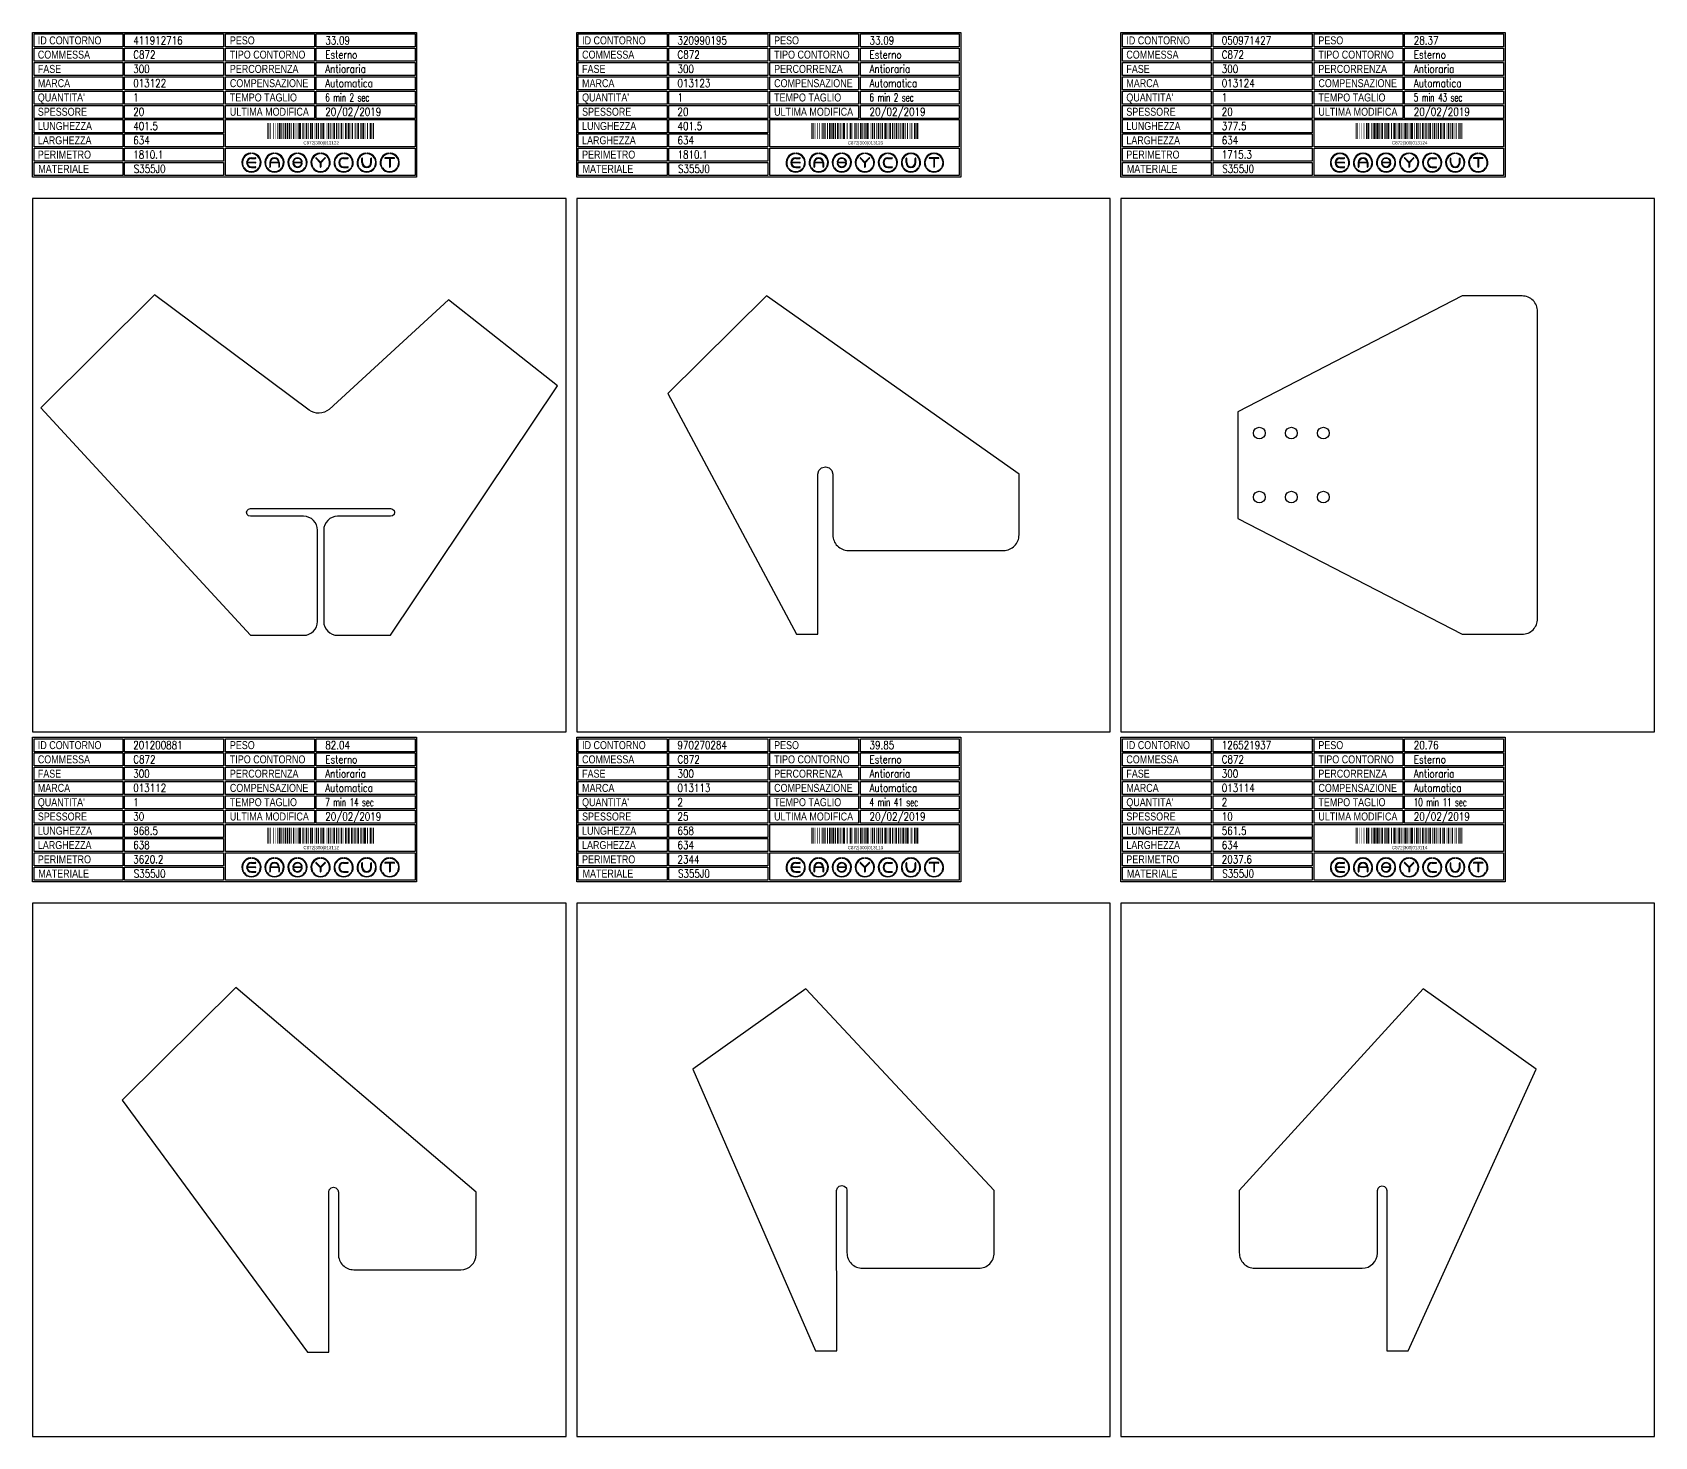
# Model space of a CAD drawing. Header units: millimetres. Extents: x 10000 to 55964, y 10000 to 31380.
# Drawn here: x 15100 to 18140, y 15365 to 17997 of the extents above; entities that cross this region are included whole.
import ezdxf
from ezdxf.enums import TextEntityAlignment as Align

# ---------------------------------------------------------------- set-up
doc = ezdxf.new("R2010")
doc.units = ezdxf.units.MM
doc.styles.add('EasyCutStyle', font='romans.shx', dxfattribs={"width": 0.8})
doc.styles.add('EasyCutStyle1', font='arial.ttf', dxfattribs={"width": 0.8})
doc.styles.get("Standard").update_dxf_attribs({"font": 'arial.ttf'})

# ---------------------------------------------------------------- blocks, each defined once
blk = doc.blocks.new('BlockShape01')
at = {"color": 253}
blk.add_lwpolyline([(0, 0), (720, 0), (720, -271), (0, -271)], close=True, dxfattribs=at)
at = {"color": 2}
for points in [[(3, -2.9), (169.3, -2.9), (169.3, -27.3), (3, -27.3)], [(3, -2.9), (169.3, -2.9), (169.3, -27.3), (3, -27.3)], [(3, -29.6), (169.3, -29.6), (169.3, -54), (3, -54)], [(361.9, -2.9), (528.3, -2.9), (528.3, -27.3), (361.9, -27.3)], [(361.9, -29.6), (528.3, -29.6), (528.3, -54), (361.9, -54)], [(3, -56.4), (169.3, -56.4), (169.3, -80.8), (3, -80.8)], [(361.9, -56.4), (528.3, -56.4), (528.3, -80.8), (361.9, -80.8)], [(3, -83.1), (169.3, -83.1), (169.3, -107.6), (3, -107.6)], [(361.9, -83.1), (528.3, -83.1), (528.3, -107.6), (361.9, -107.6)], [(3, -109.9), (169.3, -109.9), (169.3, -134.3), (3, -134.3)], [(361.9, -109.9), (528.3, -109.9), (528.3, -134.3), (361.9, -134.3)], [(3, -136.7), (169.3, -136.7), (169.3, -161.1), (3, -161.1)], [(361.9, -136.7), (528.3, -136.7), (528.3, -161.1), (361.9, -161.1)], [(3, -163.4), (169.3, -163.4), (169.3, -187.9), (3, -187.9)], [(3, -190.2), (169.3, -190.2), (169.3, -214.6), (3, -214.6)], [(3, -217), (169.3, -217), (169.3, -241.4), (3, -241.4)], [(3, -243.7), (169.3, -243.7), (169.3, -268.1), (3, -268.1)]]:
    blk.add_lwpolyline(points, close=True, dxfattribs=at)
at = {"color": 1}
for points in [[(172.7, -2.9), (358.1, -2.9), (358.1, -27.3), (172.7, -27.3)], [(172.7, -29.6), (358.1, -29.6), (358.1, -54), (172.7, -54)], [(531.6, -2.9), (717, -2.9), (717, -27.3), (531.6, -27.3)], [(531.6, -29.6), (717, -29.6), (717, -54), (531.6, -54)], [(172.7, -56.4), (358.1, -56.4), (358.1, -80.8), (172.7, -80.8)], [(531.6, -56.4), (717, -56.4), (717, -80.8), (531.6, -80.8)], [(172.7, -83.1), (358.1, -83.1), (358.1, -107.6), (172.7, -107.6)], [(531.6, -83.1), (717, -83.1), (717, -107.6), (531.6, -107.6)], [(172.7, -109.9), (358.1, -109.9), (358.1, -134.3), (172.7, -134.3)], [(531.6, -109.9), (717, -109.9), (717, -134.3), (531.6, -134.3)], [(172.7, -136.7), (358.1, -136.7), (358.1, -161.1), (172.7, -161.1)], [(531.6, -136.7), (717, -136.7), (717, -161.1), (531.6, -161.1)], [(172.7, -163.4), (358.1, -163.4), (358.1, -187.9), (172.7, -187.9)], [(361.9, -163.4), (717, -163.4), (717, -214.6), (361.9, -214.6)], [(172.7, -190.2), (358.1, -190.2), (358.1, -214.6), (172.7, -214.6)], [(172.7, -217), (358.1, -217), (358.1, -241.4), (172.7, -241.4)], [(361.9, -217), (717, -217), (717, -268.1), (361.9, -268.1)], [(172.7, -243.7), (358.1, -243.7), (358.1, -268.1), (172.7, -268.1)]]:
    blk.add_lwpolyline(points, close=True, dxfattribs=at)
at = {"color": 161, "style": 'EasyCutStyle1', "width": 0.8}
for s, p in [('ID CONTORNO', (10.1, -22.4)), ('PESO', (370, -22.4)), ('COMMESSA', (10.1, -49.1)), ('FASE', (10.1, -75.9)), ('TIPO CONTORNO', (370, -49.1)), ('PERCORRENZA', (370, -75.9)), ('MARCA', (10.1, -102.6)), ('COMPENSAZIONE', (370, -102.6)), ("QUANTITA'", (10.1, -129.4)), ('TEMPO TAGLIO', (370, -129.4)), ('SPESSORE', (10.1, -156.2)), ('ULTIMA MODIFICA', (370, -156.2)), ('LUNGHEZZA', (10.1, -182.9)), ('LARGHEZZA', (10.1, -209.7)), ('PERIMETRO', (10.1, -236.5)), ('MATERIALE', (11, -263.2))]:
    blk.add_text(s, height=15, dxfattribs=at).set_placement(p)
at = {"style": 'EasyCutStyle'}
for tag, p, width in [('IDSHAPE', (188.9, -22.4), 0.8), ('WEIGTHSHAPE', (548.8, -22.4), 0.8), ('ORDERSHAPE', (188.9, -49.1), 0.8), ('TYPESHAPE', (548.8, -49.1), 0.8), ('PHASESHAPE', (188.9, -75.9), 0.8), ('MKSHAPE', (188.9, -102.6), 0.8), ('JOUSHAPE', (548.8, -75.9), 0.8), ('COMPSHAPE', (548.8, -102.6), 0.8), ('QTASHAPE', (188.9, -129.4), 0.8), ('TIMECUTSHAPE', (548.8, -129.4), 0.65), ('TKSHAPE', (188.9, -156.2), 0.8), ('LASTMODIFYSHAPE', (548.8, -156.2), 0.8), ('LENGTHSHAPE', (188.9, -182.9), 0.8), ('HEIGHTSHAPE', (188.9, -209.7), 0.8), ('PERIMETERSHAPE', (188.9, -236.5), 0.8), ('MATSHAPE', (189.8, -263.2), 0.8)]:
    blk.add_attdef(tag, p, '', height=15, dxfattribs=dict(at, width=width))
blk = doc.blocks.new('Logo')
for color, points in [(140, [(-144.9, -7.2, -1), (-145.9, -7.6, -0.520567), (-131.2, 17.9, -1), (-131.1, 16.9, 0.520567)]), (256, [(-121.7, 0.5), (-137.5, 0.5, -0.394366), (-129.6, 7.9), (-121.7, 7.9, 1), (-121.7, 9), (-129.6, 9, 1), (-129.6, -9), (-121.7, -9, 1), (-121.7, -7.9), (-129.6, -7.9, -0.394366), (-137.5, -0.5), (-121.7, -0.5, 1)]), (140, [(-114.3, -7.2, 1), (-113.3, -7.6, 0.520567), (-128, 17.9, 0.916853), (-128.2, 16.9, 0.043377), (-128.1, 16.9, -0.520567)]), (140, [(-101.7, -7.2, -1), (-102.7, -7.6, -0.520567), (-88, 17.9, -1), (-87.9, 16.9, 0.520567)]), (140, [(-71.1, -7.2, 1), (-70.1, -7.6, 0.520567), (-84.8, 17.9, 1), (-84.9, 16.9, -0.520567)]), (140, [(-58.5, -7.2, -1), (-59.5, -7.6, -0.520567), (-44.8, 17.9, -1), (-44.7, 16.9, 0.520567)]), (256, [(-36.6, -0.5, -0.486114), (-35.5, -1.9, -0.776377), (-50.9, -2, 1), (-51.9, -2.3, 0.776377), (-34.5, -2.1, 0.486114), (-36.6, 0.5), (-49.8, 0.5, -0.486114), (-50.9, 1.9, -0.776377), (-35.5, 2, 1), (-34.5, 2.3, 0.776377), (-51.9, 2.1, 0.486114), (-49.8, -0.5)]), (140, [(-27.9, -7.2, 1), (-26.9, -7.6, 0.520567), (-41.6, 17.9, 1), (-41.7, 16.9, -0.520567)]), (140, [(-15.3, -7.2, -1), (-16.3, -7.6, -0.520567), (-1.6, 17.9, -1), (-1.5, 16.9, 0.520567)]), (256, [(0, 0.8), (-8.1, 8.8, 1), (-8.8, 8.1), (-0.5, -0.2), (-0.5, -7.9, 1), (0.5, -7.9), (0.5, -0.2), (8.8, 8.1, 1), (8.1, 8.8)]), (140, [(15.3, -7.2, 1), (16.3, -7.6, 0.520567), (1.6, 17.9, 1), (1.5, 16.9, -0.520567)]), (140, [(27.9, -7.2, -1), (26.9, -7.6, -0.520567), (41.6, 17.9, -1), (41.7, 16.9, 0.520567)]), (256, [(43.2, -9), (51.1, -9, 1), (51.1, -7.9), (43.2, -7.9, -1), (43.2, 7.9), (51.1, 7.9, 1), (51.1, 9), (43.2, 9, 1)]), (140, [(58.5, -7.2, 1), (59.5, -7.6, 0.520567), (44.8, 17.9, 1), (44.7, 16.9, -0.520567)]), (140, [(71.1, -7.2, -1), (70.1, -7.6, -0.520567), (84.8, 17.9, -1), (84.9, 16.9, 0.520567)]), (256, [(78.5, 0), (78.5, 7.9, 1), (77.4, 7.9), (77.4, 0, 1), (95.4, 0), (95.4, 7.9, 1), (94.3, 7.9), (94.3, 0, -1)]), (140, [(101.7, -7.2, 1), (102.7, -7.6, 0.520567), (88, 17.9, 1), (87.9, 16.9, -0.520567)]), (140, [(114.3, -7.2, -1), (113.3, -7.6, -0.520567), (128, 17.9, -1), (128.1, 16.9, 0.520567)]), (256, [(121.1, 9, 1), (121.1, 7.9), (129.1, 7.9), (129.1, -7.9, 1), (130.1, -7.9), (130.1, 7.9), (138.1, 7.9, 1), (138.1, 9)]), (140, [(144.9, -7.2, 1), (145.9, -7.6, 0.520567), (131.2, 17.9, 1), (131.1, 16.9, -0.520567)]), (140, [(-114.9, -10.3, 1), (-115.7, -9.7, -0.520567), (-143.5, -9.7, 1), (-144.3, -10.3, 0.520567)]), (140, [(-71.7, -10.3, 1), (-72.5, -9.7, -0.520567), (-100.3, -9.7, 1), (-101.1, -10.3, 0.520567)]), (140, [(-28.5, -10.3, 1), (-29.3, -9.7, -0.520567), (-57.1, -9.7, 1), (-57.9, -10.3, 0.520567)]), (140, [(14.7, -10.3, 1), (13.9, -9.7, -0.520567), (-13.9, -9.7, 1), (-14.7, -10.3, 0.520567)]), (140, [(57.9, -10.3, 1), (57.1, -9.7, -0.520567), (29.3, -9.7, 1), (28.5, -10.3, 0.520567)]), (140, [(101.1, -10.3, 1), (100.3, -9.7, -0.520567), (72.5, -9.7, 1), (71.7, -10.3, 0.520567)]), (140, [(144.3, -10.3, 1), (143.5, -9.7, -0.520567), (115.7, -9.7, 1), (114.9, -10.3, 0.520567)])]:
    blk.add_hatch(color=color).paths.add_polyline_path(points)
h = blk.add_hatch(color=256)
h.paths.add_polyline_path([(-78.5, -0.5), (-78.5, -7.9, 1), (-77.4, -7.9), (-77.4, 0, 1), (-95.4, 0), (-95.4, -7.9, 1), (-94.3, -7.9), (-94.3, -0.5)])
h.paths.add_polyline_path([(-94.3, 0.5, -0.933992), (-78.5, 0.5)], flags=16)
for p, q in [((-121.7, 0.5), (-137.5, 0.5)), ((-129.6, 9), (-121.7, 9)), ((-129.6, 7.9), (-121.7, 7.9)), ((-95.4, 0), (-95.4, -7.9)), ((-78.5, 0.5), (-94.3, 0.5)), ((-77.4, 0), (-77.4, -7.9)), ((-36.6, 0.5), (-49.8, 0.5)), ((-0.5, -0.2), (-8.8, 8.1)), ((0, 0.8), (-8.1, 8.8)), ((0, 0.8), (8.1, 8.8)), ((0.5, -0.2), (8.8, 8.1)), ((43.2, 9), (51.1, 9)), ((43.2, 7.9), (51.1, 7.9)), ((77.4, 0), (77.4, 7.9)), ((78.5, 0), (78.5, 7.9)), ((94.3, 0), (94.3, 7.9)), ((95.4, 0), (95.4, 7.9)), ((138.1, 9), (121.1, 9)), ((129.1, 7.9), (121.1, 7.9)), ((129.1, 7.9), (129.1, -7.9)), ((130.1, 7.9), (130.1, -7.9)), ((138.1, 7.9), (130.1, 7.9)), ((-121.7, -0.5), (-137.5, -0.5)), ((-129.6, -7.9), (-121.7, -7.9)), ((-129.6, -9), (-121.7, -9)), ((-94.3, -0.5), (-94.3, -7.9)), ((-78.5, -0.5), (-94.3, -0.5)), ((-78.5, -0.5), (-78.5, -7.9)), ((-36.6, -0.5), (-49.8, -0.5)), ((-0.5, -0.2), (-0.5, -7.9)), ((0.5, -0.2), (0.5, -7.9)), ((43.2, -7.9), (51.1, -7.9)), ((43.2, -9), (51.1, -9))]:
    blk.add_line(p, q)
at = {"color": 140}
for centre, radius, start, end in [((-129.6, 0), 18, 95, 205), ((-129.6, 0), 16.9, 95, 205), ((-131.1, 17.4), 0.54, 275, 95), ((-128.1, 17.4), 0.54, 85, 265), ((-129.6, 0), 16.9, 335, 85), ((-129.6, 0), 18, 335, 85), ((-86.4, 0), 18, 95, 205), ((-86.4, 0), 16.9, 95, 205), ((-87.9, 17.4), 0.54, 275, 95), ((-84.9, 17.4), 0.54, 85, 265), ((-86.4, 0), 16.9, 335, 85), ((-86.4, 0), 18, 335, 85), ((-43.2, 0), 18, 95, 205), ((-43.2, 0), 16.9, 95, 205), ((-44.7, 17.4), 0.54, 275, 95), ((-41.7, 17.4), 0.54, 85, 265), ((-43.2, 0), 16.9, 335, 85), ((-43.2, 0), 18, 335, 85), ((0, 0), 18, 95, 205), ((0, 0), 16.9, 95, 205), ((-1.5, 17.4), 0.54, 275, 95), ((1.5, 17.4), 0.54, 85, 265), ((0, 0), 16.9, 335, 85), ((0, 0), 18, 335, 85), ((43.2, 0), 18, 95, 205), ((43.2, 0), 16.9, 95, 205), ((41.7, 17.4), 0.54, 275, 95), ((44.7, 17.4), 0.54, 85, 265), ((43.2, 0), 16.9, 335, 85), ((43.2, 0), 18, 335, 85), ((86.4, 0), 18, 95, 205), ((86.4, 0), 16.9, 95, 205), ((84.9, 17.4), 0.54, 275, 95), ((87.9, 17.4), 0.54, 85, 265), ((86.4, 0), 16.9, 335, 85), ((86.4, 0), 18, 335, 85), ((129.6, 0), 18, 95, 205), ((129.6, 0), 16.9, 95, 205), ((128.1, 17.4), 0.54, 275, 95), ((131.1, 17.4), 0.54, 85, 265), ((129.6, 0), 16.9, 335, 85), ((129.6, 0), 18, 335, 85), ((-145.4, -7.4), 0.54, 205, 25), ((-143.9, -10), 0.54, 35, 215), ((-129.6, 0), 18, 215, 325), ((-129.6, 0), 16.9, 215, 325), ((-115.3, -10), 0.54, 325, 145), ((-113.8, -7.4), 0.54, 155, 335), ((-102.2, -7.4), 0.54, 205, 25), ((-100.7, -10), 0.54, 35, 215), ((-86.4, 0), 18, 215, 325), ((-86.4, 0), 16.9, 215, 325), ((-72.1, -10), 0.54, 325, 145), ((-70.6, -7.4), 0.54, 155, 335), ((-59, -7.4), 0.54, 205, 25), ((-57.5, -10), 0.54, 35, 215), ((-43.2, 0), 18, 215, 325), ((-43.2, 0), 16.9, 215, 325), ((-28.9, -10), 0.54, 325, 145), ((-27.4, -7.4), 0.54, 155, 335), ((-15.8, -7.4), 0.54, 205, 25), ((-14.3, -10), 0.54, 35, 215), ((0, 0), 18, 215, 325), ((0, 0), 16.9, 215, 325), ((14.3, -10), 0.54, 325, 145), ((15.8, -7.4), 0.54, 155, 335), ((27.4, -7.4), 0.54, 205, 25), ((28.9, -10), 0.54, 35, 215), ((43.2, 0), 18, 215, 325), ((43.2, 0), 16.9, 215, 325), ((57.5, -10), 0.54, 325, 145), ((59, -7.4), 0.54, 155, 335), ((70.6, -7.4), 0.54, 205, 25), ((72.1, -10), 0.54, 35, 215), ((86.4, 0), 18, 215, 325), ((86.4, 0), 16.9, 215, 325), ((100.7, -10), 0.54, 325, 145), ((102.2, -7.4), 0.54, 155, 335), ((113.8, -7.4), 0.54, 205, 25), ((115.3, -10), 0.54, 35, 215), ((129.6, 0), 18, 215, 325), ((129.6, 0), 16.9, 215, 325), ((143.9, -10), 0.54, 325, 145), ((145.4, -7.4), 0.54, 155, 335)]:
    blk.add_arc(centre, radius, start, end, dxfattribs=at)
for centre, radius, start, end in [((-129.6, 0), 9, 90, 270), ((-129.6, 0), 7.92, 90, 176.0904), ((-121.7, 8.5), 0.54, 270, 90), ((-121.7, 0), 0.54, 270, 90), ((-86.4, 0), 9, 0, 180), ((-86.4, 0), 7.92, 3.9096, 176.0904), ((-49.8, 1.6), 2.16, 166.2998, 270), ((-43.2, 0), 9, 15, 166.2998), ((-43.2, 0), 7.92, 15, 166.2998), ((-49.8, 1.6), 1.08, 166.2998, 270), ((-36.6, -1.6), 2.16, 346.2998, 90), ((-35, 2.2), 0.54, 195, 15), ((-8.5, 8.5), 0.54, 45, 225), ((8.5, 8.5), 0.54, 315, 135), ((43.2, 0), 9, 90, 270), ((43.2, 0), 7.92, 90, 270), ((51.1, 8.5), 0.54, 270, 90), ((77.9, 7.9), 0.54, 0, 180), ((86.4, 0), 9, 180, 0), ((86.4, 0), 7.92, 180, 0), ((94.9, 7.9), 0.54, 0, 180), ((121.1, 8.5), 0.54, 90, 270), ((138.1, 8.5), 0.54, 270, 90), ((-129.6, 0), 7.92, 183.9096, 270), ((-121.7, -8.5), 0.54, 270, 90), ((-94.9, -7.9), 0.54, 180, 0), ((-77.9, -7.9), 0.54, 180, 0), ((-51.4, -2.2), 0.54, 15, 195), ((-43.2, 0), 9, 195, 346.2998), ((-43.2, 0), 7.92, 195, 346.2998), ((-36.6, -1.6), 1.08, 346.2998, 90), ((0, -7.9), 0.54, 180, 0), ((51.1, -8.5), 0.54, 270, 90), ((129.6, -7.9), 0.54, 180, 0)]:
    blk.add_arc(centre, radius, start, end)
blk = doc.blocks.new('201200881_128', base_point=(524.25, -401))
at = {"linetype": 'Continuous'}
for points, const_width in [([(525.25, -401), (525.25, -371)], 2), ([(527.75, -401), (527.75, -371)], 1), ([(530.75, -401), (530.75, -371)], 1), ([(535.75, -401), (535.75, -371)], 1), ([(539.75, -401), (539.75, -371)], 1), ([(544.25, -401), (544.25, -371)], 2), ([(547.75, -401), (547.75, -371)], 3), ([(550.75, -401), (550.75, -371)], 1), ([(554.25, -401), (554.25, -371)], 2), ([(558.75, -401), (558.75, -371)], 3), ([(562.25, -401), (562.25, -371)], 2), ([(565.75, -401), (565.75, -371)], 3), ([(569.25, -401), (569.25, -371)], 2), ([(573.75, -401), (573.75, -371)], 3), ([(577.75, -401), (577.75, -371)], 1), ([(579.75, -401), (579.75, -371)], 1), ([(581.75, -401), (581.75, -371)], 1), ([(585.25, -401), (585.25, -371)], 4), ([(591.25, -401), (591.25, -371)], 2), ([(594.75, -401), (594.75, -371)], 1), ([(597.75, -401), (597.75, -371)], 3), ([(601.75, -401), (601.75, -371)], 1), ([(605.75, -401), (605.75, -371)], 3), ([(609.25, -401), (609.25, -371)], 2), ([(612.75, -401), (612.75, -371)], 1), ([(616.75, -401), (616.75, -371)], 3), ([(620.25, -401), (620.25, -371)], 2), ([(623.75, -401), (623.75, -371)], 1), ([(625.75, -401), (625.75, -371)], 1), ([(629.25, -401), (629.25, -371)], 4), ([(634.75, -401), (634.75, -371)], 1), ([(638.75, -401), (638.75, -371)], 3), ([(642.25, -401), (642.25, -371)], 2), ([(645.75, -401), (645.75, -371)], 1), ([(649.75, -401), (649.75, -371)], 3), ([(654.25, -401), (654.25, -371)], 2), ([(657.25, -401), (657.25, -371)], 2), ([(660.75, -401), (660.75, -371)], 1), ([(663.75, -401), (663.75, -371)], 3), ([(667.75, -401), (667.75, -371)], 1), ([(671.75, -401), (671.75, -371)], 3), ([(676.25, -401), (676.25, -371)], 2), ([(678.75, -401), (678.75, -371)], 1), ([(682.75, -401), (682.75, -371)], 3), ([(687.25, -401), (687.25, -371)], 2), ([(690.25, -401), (690.25, -371)], 2), ([(694.75, -401), (694.75, -371)], 3), ([(698.75, -401), (698.75, -371)], 1), ([(700.75, -401), (700.75, -371)], 1), ([(703.75, -401), (703.75, -371)], 1), ([(707.25, -401), (707.25, -371)], 4), ([(712.25, -401), (712.25, -371)], 2), ([(717.75, -401), (717.75, -371)], 3), ([(720.75, -401), (720.75, -371)], 1), ([(723.25, -401), (723.25, -371)], 2)]:
    blk.add_lwpolyline(points, dxfattribs=dict(at, const_width=const_width))
blk.add_text('C872|300|013112', height=6).set_placement((625.25, -411.5), align=Align.CENTER)
blk = doc.blocks.new('970270284_128', base_point=(369, -403))
at = {"linetype": 'Continuous'}
for points, const_width in [([(370, -403), (370, -373)], 2), ([(372.5, -403), (372.5, -373)], 1), ([(375.5, -403), (375.5, -373)], 1), ([(380.5, -403), (380.5, -373)], 1), ([(384.5, -403), (384.5, -373)], 1), ([(389, -403), (389, -373)], 2), ([(392.5, -403), (392.5, -373)], 3), ([(395.5, -403), (395.5, -373)], 1), ([(399, -403), (399, -373)], 2), ([(403.5, -403), (403.5, -373)], 3), ([(407, -403), (407, -373)], 2), ([(410.5, -403), (410.5, -373)], 3), ([(414, -403), (414, -373)], 2), ([(418.5, -403), (418.5, -373)], 3), ([(422.5, -403), (422.5, -373)], 1), ([(424.5, -403), (424.5, -373)], 1), ([(426.5, -403), (426.5, -373)], 1), ([(430, -403), (430, -373)], 4), ([(436, -403), (436, -373)], 2), ([(439.5, -403), (439.5, -373)], 1), ([(442.5, -403), (442.5, -373)], 3), ([(446.5, -403), (446.5, -373)], 1), ([(450.5, -403), (450.5, -373)], 3), ([(454, -403), (454, -373)], 2), ([(457.5, -403), (457.5, -373)], 1), ([(461.5, -403), (461.5, -373)], 3), ([(465, -403), (465, -373)], 2), ([(468.5, -403), (468.5, -373)], 1), ([(470.5, -403), (470.5, -373)], 1), ([(474, -403), (474, -373)], 4), ([(479.5, -403), (479.5, -373)], 1), ([(483.5, -403), (483.5, -373)], 3), ([(487, -403), (487, -373)], 2), ([(490.5, -403), (490.5, -373)], 1), ([(494.5, -403), (494.5, -373)], 3), ([(499, -403), (499, -373)], 2), ([(502, -403), (502, -373)], 2), ([(505.5, -403), (505.5, -373)], 1), ([(508.5, -403), (508.5, -373)], 3), ([(512.5, -403), (512.5, -373)], 1), ([(516.5, -403), (516.5, -373)], 3), ([(521, -403), (521, -373)], 2), ([(523.5, -403), (523.5, -373)], 1), ([(527.5, -403), (527.5, -373)], 3), ([(532, -403), (532, -373)], 2), ([(535, -403), (535, -373)], 2), ([(538.5, -403), (538.5, -373)], 1), ([(541.5, -403), (541.5, -373)], 3), ([(545.5, -403), (545.5, -373)], 1), ([(549, -403), (549, -373)], 4), ([(554.5, -403), (554.5, -373)], 1), ([(557, -403), (557, -373)], 2), ([(562.5, -403), (562.5, -373)], 3), ([(565.5, -403), (565.5, -373)], 1), ([(568, -403), (568, -373)], 2)]:
    blk.add_lwpolyline(points, dxfattribs=dict(at, const_width=const_width))
blk.add_text('C872|300|013113', height=6).set_placement((470, -413.5), align=Align.CENTER)
blk = doc.blocks.new('126521937_128', base_point=(320.75, -403))
at = {"linetype": 'Continuous'}
for points, const_width in [([(321.75, -403), (321.75, -373)], 2), ([(324.25, -403), (324.25, -373)], 1), ([(327.25, -403), (327.25, -373)], 1), ([(332.25, -403), (332.25, -373)], 1), ([(336.25, -403), (336.25, -373)], 1), ([(340.75, -403), (340.75, -373)], 2), ([(344.25, -403), (344.25, -373)], 3), ([(347.25, -403), (347.25, -373)], 1), ([(350.75, -403), (350.75, -373)], 2), ([(355.25, -403), (355.25, -373)], 3), ([(358.75, -403), (358.75, -373)], 2), ([(362.25, -403), (362.25, -373)], 3), ([(365.75, -403), (365.75, -373)], 2), ([(370.25, -403), (370.25, -373)], 3), ([(374.25, -403), (374.25, -373)], 1), ([(376.25, -403), (376.25, -373)], 1), ([(378.25, -403), (378.25, -373)], 1), ([(381.75, -403), (381.75, -373)], 4), ([(387.75, -403), (387.75, -373)], 2), ([(391.25, -403), (391.25, -373)], 1), ([(394.25, -403), (394.25, -373)], 3), ([(398.25, -403), (398.25, -373)], 1), ([(402.25, -403), (402.25, -373)], 3), ([(405.75, -403), (405.75, -373)], 2), ([(409.25, -403), (409.25, -373)], 1), ([(413.25, -403), (413.25, -373)], 3), ([(416.75, -403), (416.75, -373)], 2), ([(420.25, -403), (420.25, -373)], 1), ([(422.25, -403), (422.25, -373)], 1), ([(425.75, -403), (425.75, -373)], 4), ([(431.25, -403), (431.25, -373)], 1), ([(435.25, -403), (435.25, -373)], 3), ([(438.75, -403), (438.75, -373)], 2), ([(442.25, -403), (442.25, -373)], 1), ([(446.25, -403), (446.25, -373)], 3), ([(450.75, -403), (450.75, -373)], 2), ([(453.75, -403), (453.75, -373)], 2), ([(457.25, -403), (457.25, -373)], 1), ([(460.25, -403), (460.25, -373)], 3), ([(464.25, -403), (464.25, -373)], 1), ([(468.25, -403), (468.25, -373)], 3), ([(472.75, -403), (472.75, -373)], 2), ([(475.25, -403), (475.25, -373)], 1), ([(479.25, -403), (479.25, -373)], 3), ([(483.75, -403), (483.75, -373)], 2), ([(486.75, -403), (486.75, -373)], 2), ([(490.25, -403), (490.25, -373)], 1), ([(494.25, -403), (494.25, -373)], 3), ([(497.25, -403), (497.25, -373)], 1), ([(501.75, -403), (501.75, -373)], 2), ([(505.25, -403), (505.25, -373)], 1), ([(508.75, -403), (508.75, -373)], 2), ([(514.25, -403), (514.25, -373)], 3), ([(517.25, -403), (517.25, -373)], 1), ([(519.75, -403), (519.75, -373)], 2)]:
    blk.add_lwpolyline(points, dxfattribs=dict(at, const_width=const_width))
blk.add_text('C872|300|013114', height=6).set_placement((421.75, -413.5), align=Align.CENTER)
blk = doc.blocks.new('411912716_128', base_point=(240.75, -403))
at = {"linetype": 'Continuous'}
for points, const_width in [([(241.75, -403), (241.75, -373)], 2), ([(244.25, -403), (244.25, -373)], 1), ([(247.25, -403), (247.25, -373)], 1), ([(252.25, -403), (252.25, -373)], 1), ([(256.25, -403), (256.25, -373)], 1), ([(260.75, -403), (260.75, -373)], 2), ([(264.25, -403), (264.25, -373)], 3), ([(267.25, -403), (267.25, -373)], 1), ([(270.75, -403), (270.75, -373)], 2), ([(275.25, -403), (275.25, -373)], 3), ([(278.75, -403), (278.75, -373)], 2), ([(282.25, -403), (282.25, -373)], 3), ([(285.75, -403), (285.75, -373)], 2), ([(290.25, -403), (290.25, -373)], 3), ([(294.25, -403), (294.25, -373)], 1), ([(296.25, -403), (296.25, -373)], 1), ([(298.25, -403), (298.25, -373)], 1), ([(301.75, -403), (301.75, -373)], 4), ([(307.75, -403), (307.75, -373)], 2), ([(311.25, -403), (311.25, -373)], 1), ([(314.25, -403), (314.25, -373)], 3), ([(318.25, -403), (318.25, -373)], 1), ([(322.25, -403), (322.25, -373)], 3), ([(325.75, -403), (325.75, -373)], 2), ([(329.25, -403), (329.25, -373)], 1), ([(333.25, -403), (333.25, -373)], 3), ([(336.75, -403), (336.75, -373)], 2), ([(340.25, -403), (340.25, -373)], 1), ([(342.25, -403), (342.25, -373)], 1), ([(345.75, -403), (345.75, -373)], 4), ([(351.25, -403), (351.25, -373)], 1), ([(355.25, -403), (355.25, -373)], 3), ([(358.75, -403), (358.75, -373)], 2), ([(362.25, -403), (362.25, -373)], 1), ([(366.25, -403), (366.25, -373)], 3), ([(370.75, -403), (370.75, -373)], 2), ([(373.75, -403), (373.75, -373)], 2), ([(377.25, -403), (377.25, -373)], 1), ([(380.25, -403), (380.25, -373)], 3), ([(384.25, -403), (384.25, -373)], 1), ([(388.25, -403), (388.25, -373)], 3), ([(392.75, -403), (392.75, -373)], 2), ([(395.75, -403), (395.75, -373)], 2), ([(400.25, -403), (400.25, -373)], 3), ([(404.25, -403), (404.25, -373)], 1), ([(406.75, -403), (406.75, -373)], 2), ([(411.25, -403), (411.25, -373)], 3), ([(415.25, -403), (415.25, -373)], 1), ([(417.25, -403), (417.25, -373)], 1), ([(420.75, -403), (420.75, -373)], 4), ([(424.25, -403), (424.25, -373)], 1), ([(428.75, -403), (428.75, -373)], 2), ([(434.25, -403), (434.25, -373)], 3), ([(437.25, -403), (437.25, -373)], 1), ([(439.75, -403), (439.75, -373)], 2)]:
    blk.add_lwpolyline(points, dxfattribs=dict(at, const_width=const_width))
blk.add_text('C872|300|013122', height=6).set_placement((341.75, -413.5), align=Align.CENTER)
blk = doc.blocks.new('320990195_128', base_point=(240.75, -403))
at = {"linetype": 'Continuous'}
for points, const_width in [([(241.75, -403), (241.75, -373)], 2), ([(244.25, -403), (244.25, -373)], 1), ([(247.25, -403), (247.25, -373)], 1), ([(252.25, -403), (252.25, -373)], 1), ([(256.25, -403), (256.25, -373)], 1), ([(260.75, -403), (260.75, -373)], 2), ([(264.25, -403), (264.25, -373)], 3), ([(267.25, -403), (267.25, -373)], 1), ([(270.75, -403), (270.75, -373)], 2), ([(275.25, -403), (275.25, -373)], 3), ([(278.75, -403), (278.75, -373)], 2), ([(282.25, -403), (282.25, -373)], 3), ([(285.75, -403), (285.75, -373)], 2), ([(290.25, -403), (290.25, -373)], 3), ([(294.25, -403), (294.25, -373)], 1), ([(296.25, -403), (296.25, -373)], 1), ([(298.25, -403), (298.25, -373)], 1), ([(301.75, -403), (301.75, -373)], 4), ([(307.75, -403), (307.75, -373)], 2), ([(311.25, -403), (311.25, -373)], 1), ([(314.25, -403), (314.25, -373)], 3), ([(318.25, -403), (318.25, -373)], 1), ([(322.25, -403), (322.25, -373)], 3), ([(325.75, -403), (325.75, -373)], 2), ([(329.25, -403), (329.25, -373)], 1), ([(333.25, -403), (333.25, -373)], 3), ([(336.75, -403), (336.75, -373)], 2), ([(340.25, -403), (340.25, -373)], 1), ([(342.25, -403), (342.25, -373)], 1), ([(345.75, -403), (345.75, -373)], 4), ([(351.25, -403), (351.25, -373)], 1), ([(355.25, -403), (355.25, -373)], 3), ([(358.75, -403), (358.75, -373)], 2), ([(362.25, -403), (362.25, -373)], 1), ([(366.25, -403), (366.25, -373)], 3), ([(370.75, -403), (370.75, -373)], 2), ([(373.75, -403), (373.75, -373)], 2), ([(377.25, -403), (377.25, -373)], 1), ([(380.25, -403), (380.25, -373)], 3), ([(384.25, -403), (384.25, -373)], 1), ([(388.25, -403), (388.25, -373)], 3), ([(392.75, -403), (392.75, -373)], 2), ([(395.75, -403), (395.75, -373)], 2), ([(400.25, -403), (400.25, -373)], 3), ([(404.25, -403), (404.25, -373)], 1), ([(406.75, -403), (406.75, -373)], 2), ([(410.25, -403), (410.25, -373)], 1), ([(413.25, -403), (413.25, -373)], 3), ([(417.25, -403), (417.25, -373)], 1), ([(420.75, -403), (420.75, -373)], 2), ([(425.25, -403), (425.25, -373)], 1), ([(428.75, -403), (428.75, -373)], 2), ([(434.25, -403), (434.25, -373)], 3), ([(437.25, -403), (437.25, -373)], 1), ([(439.75, -403), (439.75, -373)], 2)]:
    blk.add_lwpolyline(points, dxfattribs=dict(at, const_width=const_width))
blk.add_text('C872|300|013123', height=6).set_placement((341.75, -413.5), align=Align.CENTER)
blk = doc.blocks.new('050971427_128', base_point=(228.75, -403))
at = {"linetype": 'Continuous'}
for points, const_width in [([(229.75, -403), (229.75, -373)], 2), ([(232.25, -403), (232.25, -373)], 1), ([(235.25, -403), (235.25, -373)], 1), ([(240.25, -403), (240.25, -373)], 1), ([(244.25, -403), (244.25, -373)], 1), ([(248.75, -403), (248.75, -373)], 2), ([(252.25, -403), (252.25, -373)], 3), ([(255.25, -403), (255.25, -373)], 1), ([(258.75, -403), (258.75, -373)], 2), ([(263.25, -403), (263.25, -373)], 3), ([(266.75, -403), (266.75, -373)], 2), ([(270.25, -403), (270.25, -373)], 3), ([(273.75, -403), (273.75, -373)], 2), ([(278.25, -403), (278.25, -373)], 3), ([(282.25, -403), (282.25, -373)], 1), ([(284.25, -403), (284.25, -373)], 1), ([(286.25, -403), (286.25, -373)], 1), ([(289.75, -403), (289.75, -373)], 4), ([(295.75, -403), (295.75, -373)], 2), ([(299.25, -403), (299.25, -373)], 1), ([(302.25, -403), (302.25, -373)], 3), ([(306.25, -403), (306.25, -373)], 1), ([(310.25, -403), (310.25, -373)], 3), ([(313.75, -403), (313.75, -373)], 2), ([(317.25, -403), (317.25, -373)], 1), ([(321.25, -403), (321.25, -373)], 3), ([(324.75, -403), (324.75, -373)], 2), ([(328.25, -403), (328.25, -373)], 1), ([(330.25, -403), (330.25, -373)], 1), ([(333.75, -403), (333.75, -373)], 4), ([(339.25, -403), (339.25, -373)], 1), ([(343.25, -403), (343.25, -373)], 3), ([(346.75, -403), (346.75, -373)], 2), ([(350.25, -403), (350.25, -373)], 1), ([(354.25, -403), (354.25, -373)], 3), ([(358.75, -403), (358.75, -373)], 2), ([(361.75, -403), (361.75, -373)], 2), ([(365.25, -403), (365.25, -373)], 1), ([(368.25, -403), (368.25, -373)], 3), ([(372.25, -403), (372.25, -373)], 1), ([(376.25, -403), (376.25, -373)], 3), ([(380.75, -403), (380.75, -373)], 2), ([(383.75, -403), (383.75, -373)], 2), ([(388.25, -403), (388.25, -373)], 3), ([(392.25, -403), (392.25, -373)], 1), ([(394.75, -403), (394.75, -373)], 2), ([(398.25, -403), (398.25, -373)], 1), ([(402.25, -403), (402.25, -373)], 3), ([(405.75, -403), (405.75, -373)], 2), ([(410.25, -403), (410.25, -373)], 3), ([(413.25, -403), (413.25, -373)], 1), ([(416.75, -403), (416.75, -373)], 2), ([(422.25, -403), (422.25, -373)], 3), ([(425.25, -403), (425.25, -373)], 1), ([(427.75, -403), (427.75, -373)], 2)]:
    blk.add_lwpolyline(points, dxfattribs=dict(at, const_width=const_width))
blk.add_text('C872|300|013124', height=6).set_placement((329.75, -413.5), align=Align.CENTER)

msp = doc.modelspace()

# ---------------------------------------------------------------- linework, layer by layer
for p, q in [((16100, 17686), (15100, 17686)), ((15100, 17686), (15100, 16686)), ((16100, 16686), (16100, 17686)), ((17120, 17686), (16120, 17686)), ((16120, 17686), (16120, 16686)), ((17120, 16686), (17120, 17686)), ((18140, 17686), (17140, 17686)), ((17140, 17686), (17140, 16686)), ((18140, 16686), (18140, 17686)), ((15100, 16686), (16100, 16686)), ((16120, 16686), (17120, 16686)), ((17140, 16686), (18140, 16686)), ((16100, 16365), (15100, 16365)), ((15100, 16365), (15100, 15365)), ((16100, 15365), (16100, 16365)), ((17120, 16365), (16120, 16365)), ((16120, 16365), (16120, 15365)), ((17120, 15365), (17120, 16365)), ((18140, 16365), (17140, 16365)), ((17140, 16365), (17140, 15365)), ((18140, 15365), (18140, 16365)), ((15100, 15365), (16100, 15365)), ((16120, 15365), (17120, 15365)), ((17140, 15365), (18140, 15365))]:
    msp.add_line(p, q)
at = {"color": 2}
for points in [[(15508.8, 16867), (15608.3, 16867, 0.414214), (15634.3, 16893), (15634.3, 17064, 0.414214), (15608.3, 17090), (15508.8, 17090), (15504.8, 17091), (15502.3, 17093.5), (15501.3, 17097.5), (15502.3, 17101), (15504.8, 17103.5), (15508.8, 17104.5), (15771.3, 17104.5), (15774.8, 17103.5), (15777.8, 17101), (15778.8, 17097.5), (15777.8, 17093.5), (15774.8, 17091), (15771.3, 17090), (15671.8, 17090, 0.414214), (15645.8, 17064), (15645.8, 16893, 0.414214), (15671.8, 16867), (15771.3, 16867), (16084.3, 17334.5), (15879.8, 17495.5), (15655.8, 17290.5, -0.360779), (15618.8, 17289), (15328.8, 17505), (15115.8, 17293.5)], [(16532, 16869), (16572, 16869), (16572, 17169), (16574, 17176), (16579, 17181), (16586, 17183), (16593, 17181), (16598, 17176), (16600, 17169), (16600, 17055, 0.414214), (16629, 17026), (16920, 17026, 0.414214), (16949, 17055), (16949, 17169), (16476, 17503), (16291, 17320)], [(17779.3, 16869), (17891.8, 16869, 0.414214), (17920.8, 16898), (17920.8, 17474, 0.414214), (17891.8, 17503), (17779.3, 17503), (17359.3, 17286), (17359.3, 17086)], [(15615.3, 15523.3), (15655.3, 15523.3), (15655.3, 15823.3), (15656.3, 15827.8), (15659.8, 15831.3), (15664.3, 15832.3), (15668.8, 15831.3), (15672.3, 15827.8), (15673.3, 15823.3), (15673.3, 15706.8, 0.414214), (15702.3, 15677.8), (15902.8, 15677.8, 0.409216), (15931.8, 15706.3), (15931.8, 15823.3), (15481.3, 16206.8), (15268.3, 15995.8)], [(16567.5, 15526), (16607.5, 15526), (16607, 15826), (16608.5, 15831), (16612, 15834.5), (16617, 15835.5), (16621.5, 15834.5), (16625.5, 15831), (16626.5, 15826), (16626.5, 15709.5, 0.414214), (16655.5, 15680.5), (16873.5, 15680.5, 0.414214), (16902.5, 15709.5), (16902.5, 15826), (16549.5, 16204), (16337.5, 16053.5)], [(17638.3, 15526), (17678.3, 15526), (17918.3, 16053.5), (17706.3, 16204), (17361.8, 15826), (17361.8, 15709.5, 0.414214), (17390.8, 15680.5), (17591.8, 15680.5, 0.409216), (17620.8, 15709), (17620.8, 15826), (17621.8, 15830.5), (17625.3, 15833.5), (17629.8, 15835), (17633.8, 15833.5), (17637.3, 15830.5), (17638.3, 15826)]]:
    msp.add_lwpolyline(points, format="xyb", close=True, dxfattribs=at)
at = {"color": 4}
for centre in [(17399.3, 17246), (17459.3, 17246), (17519.3, 17246), (17399.3, 17126), (17459.3, 17126), (17519.3, 17126)]:
    msp.add_circle(centre, 11, dxfattribs=at)

# ---------------------------------------------------------------- block references
for p, values in [((15100, 17997), {'IDSHAPE': '411912716', 'ORDERSHAPE': 'C872', 'PHASESHAPE': '300', 'MKSHAPE': '013122', 'TKSHAPE': '20', 'LENGTHSHAPE': '401.5', 'HEIGHTSHAPE': '634', 'MATSHAPE': 'S355J0', 'LASTMODIFYSHAPE': '20/02/2019', 'PERIMETERSHAPE': '1810.1', 'WEIGTHSHAPE': '33.09', 'TYPESHAPE': 'Esterno', 'JOUSHAPE': 'Antioraria', 'COMPSHAPE': 'Automatica', 'TIMECUTSHAPE': '6 min 2 sec', 'QTASHAPE': '1'}), ((16120, 17997), {'IDSHAPE': '320990195', 'ORDERSHAPE': 'C872', 'PHASESHAPE': '300', 'MKSHAPE': '013123', 'TKSHAPE': '20', 'LENGTHSHAPE': '401.5', 'HEIGHTSHAPE': '634', 'MATSHAPE': 'S355J0', 'LASTMODIFYSHAPE': '20/02/2019', 'PERIMETERSHAPE': '1810.1', 'WEIGTHSHAPE': '33.09', 'TYPESHAPE': 'Esterno', 'JOUSHAPE': 'Antioraria', 'COMPSHAPE': 'Automatica', 'TIMECUTSHAPE': '6 min 2 sec', 'QTASHAPE': '1'}), ((17140, 17997), {'IDSHAPE': '050971427', 'ORDERSHAPE': 'C872', 'PHASESHAPE': '300', 'MKSHAPE': '013124', 'TKSHAPE': '20', 'LENGTHSHAPE': '377.5', 'HEIGHTSHAPE': '634', 'MATSHAPE': 'S355J0', 'LASTMODIFYSHAPE': '20/02/2019', 'PERIMETERSHAPE': '1715.3', 'WEIGTHSHAPE': '28.37', 'TYPESHAPE': 'Esterno', 'JOUSHAPE': 'Antioraria', 'COMPSHAPE': 'Automatica', 'TIMECUTSHAPE': '5 min 43 sec', 'QTASHAPE': '1'}), ((15100, 16676), {'IDSHAPE': '201200881', 'ORDERSHAPE': 'C872', 'PHASESHAPE': '300', 'MKSHAPE': '013112', 'TKSHAPE': '30', 'LENGTHSHAPE': '968.5', 'HEIGHTSHAPE': '638', 'MATSHAPE': 'S355J0', 'LASTMODIFYSHAPE': '20/02/2019', 'PERIMETERSHAPE': '3620.2', 'WEIGTHSHAPE': '82.04', 'TYPESHAPE': 'Esterno', 'JOUSHAPE': 'Antioraria', 'COMPSHAPE': 'Automatica', 'TIMECUTSHAPE': '7 min 14 sec', 'QTASHAPE': '1'}), ((16120, 16676), {'IDSHAPE': '970270284', 'ORDERSHAPE': 'C872', 'PHASESHAPE': '300', 'MKSHAPE': '013113', 'TKSHAPE': '25', 'LENGTHSHAPE': '658', 'HEIGHTSHAPE': '634', 'MATSHAPE': 'S355J0', 'LASTMODIFYSHAPE': '20/02/2019', 'PERIMETERSHAPE': '2344', 'WEIGTHSHAPE': '39.85', 'TYPESHAPE': 'Esterno', 'JOUSHAPE': 'Antioraria', 'COMPSHAPE': 'Automatica', 'TIMECUTSHAPE': '4 min 41 sec', 'QTASHAPE': '2'}), ((17140, 16676), {'IDSHAPE': '126521937', 'ORDERSHAPE': 'C872', 'PHASESHAPE': '300', 'MKSHAPE': '013114', 'TKSHAPE': '10', 'LENGTHSHAPE': '561.5', 'HEIGHTSHAPE': '634', 'MATSHAPE': 'S355J0', 'LASTMODIFYSHAPE': '20/02/2019', 'PERIMETERSHAPE': '2037.6', 'WEIGTHSHAPE': '20.76', 'TYPESHAPE': 'Esterno', 'JOUSHAPE': 'Antioraria', 'COMPSHAPE': 'Automatica', 'TIMECUTSHAPE': '10 min 11 sec', 'QTASHAPE': '2'})]:
    msp.add_blockref('BlockShape01', p).add_auto_attribs(values)
for name, p in [('411912716_128', (15540, 17797.5)), ('320990195_128', (16560, 17797.5)), ('050971427_128', (17580, 17797.5)), ('Logo', (15640, 17753)), ('Logo', (16660, 17753)), ('Logo', (17680, 17753)), ('201200881_128', (15540, 16476.5)), ('970270284_128', (16560, 16476.5)), ('126521937_128', (17580, 16476.5)), ('Logo', (15640, 16432)), ('Logo', (16660, 16432)), ('Logo', (17680, 16432))]:
    msp.add_blockref(name, p)

doc.saveas('drawing.dxf')
